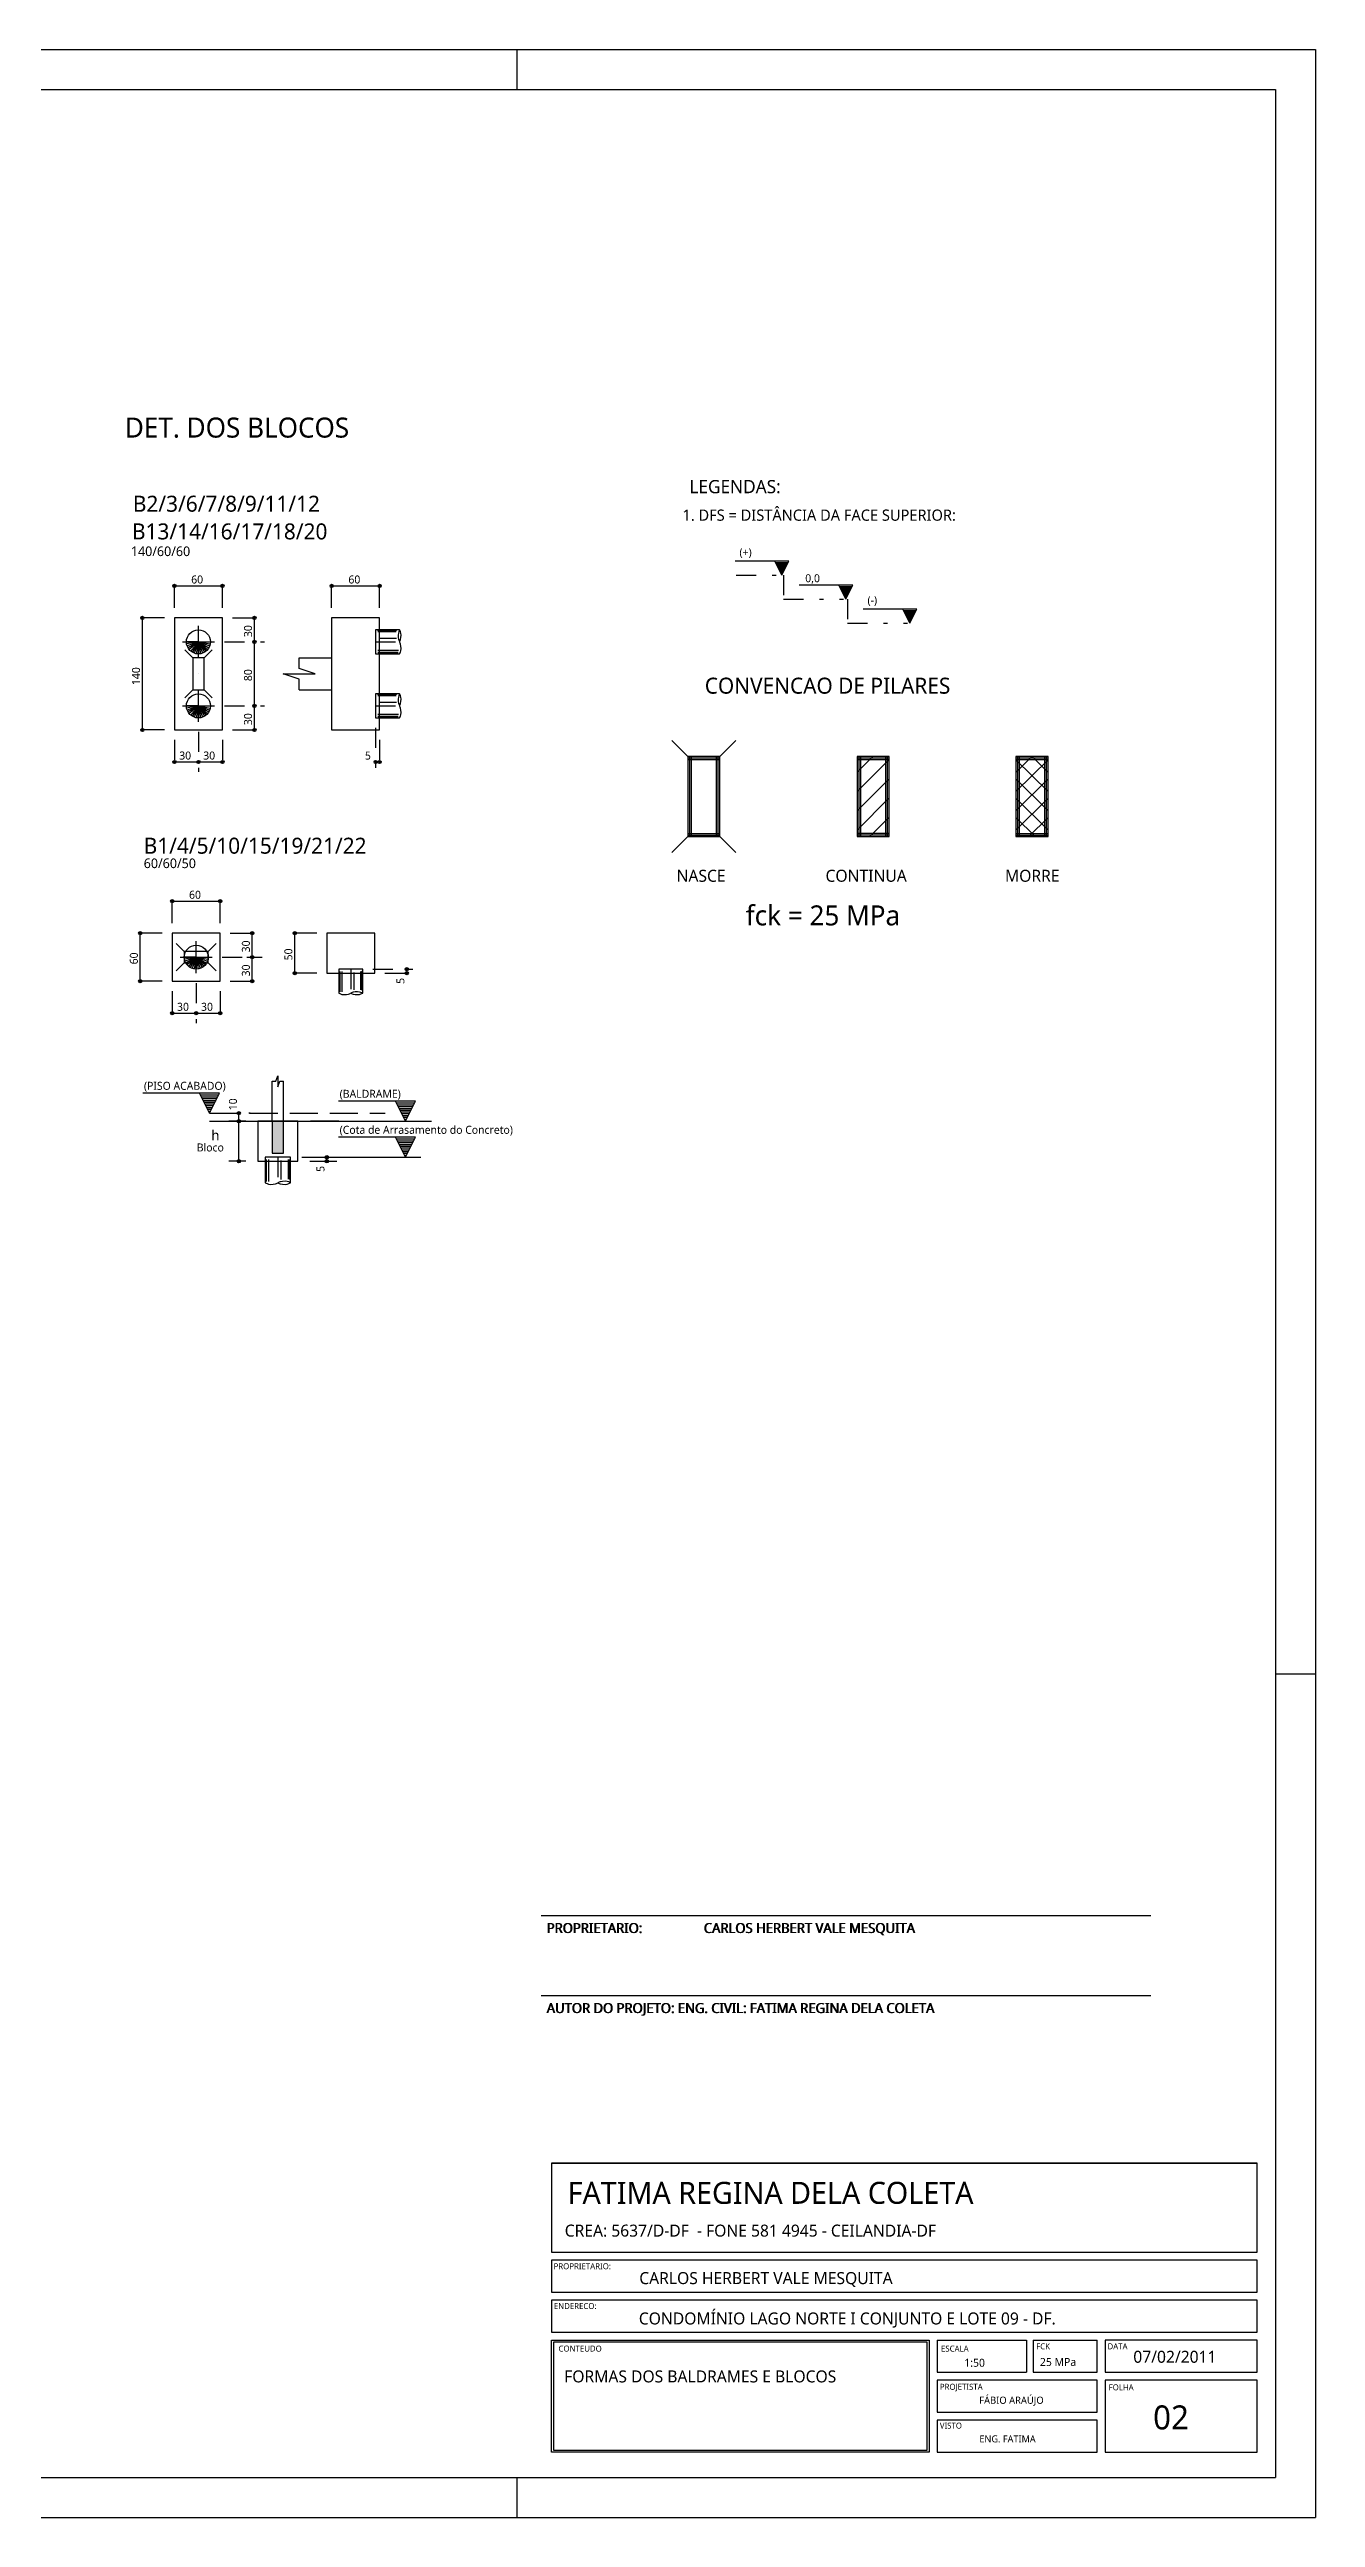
# Model space of a CAD drawing. Extents: x 18.6 to 89.5, y 0 to 61.7.
# Drawn here: x 57.9 to 89.5, y 0 to 61.7 of the extents above; entities that cross this region are included whole.
import ezdxf

# ---------------------------------------------------------------- set-up
doc = ezdxf.new("R2010")
doc.units = 0
doc.header["$MEASUREMENT"] = 0
for name, pattern in [('ESTILO_TQS_0001', [1, 0.7, -0.3]), ('ESTILO_TQS_0003', [1.5, 0.5, -0.4, 0.1, -0.5]), ('ESTILO_TQS_0004', [2, 0.5, -0.4, 0.1, -0.4, 0.1, -0.5])]:
    doc.linetypes.add(name, pattern=pattern)
for name, color, linetype in [('1', 1, 'CONTINUOUS'), ('12', 12, 'CONTINUOUS'), ('2', 2, 'CONTINUOUS'), ('3', 3, 'CONTINUOUS'), ('4', 4, 'CONTINUOUS'), ('5', 5, 'CONTINUOUS'), ('9', 9, 'CONTINUOUS')]:
    doc.layers.add(name, color=color, linetype=linetype)
doc.styles.add('TQS_LUCIDA_SANS_UNICODE', font='L_10646.TTF')

msp = doc.modelspace()

# ---------------------------------------------------------------- linework, layer by layer
at = {"layer": '1', "linetype": 'Continuous'}
for p, q in [((20.088, 61.687), (89.5, 61.687)), ((89.5, 61.687), (89.5, 0)), ((69.537, 61.687), (69.537, 60.687)), ((76.334, 48.896), (74.991, 48.896)), ((76.159, 48.546), (75.984, 48.896)), ((76, 48.865), (76.319, 48.865)), ((76.016, 48.834), (76.303, 48.834)), ((76.031, 48.802), (76.288, 48.802)), ((76.047, 48.771), (76.272, 48.771)), ((76.063, 48.74), (76.256, 48.74)), ((76.159, 48.546), (76.334, 48.896)), ((60.976, 48.278), (62.176, 48.278)), ((64.905, 48.278), (66.105, 48.278)), ((76.078, 48.709), (76.241, 48.709)), ((76.094, 48.677), (76.225, 48.677)), ((76.109, 48.646), (76.21, 48.646)), ((76.125, 48.615), (76.194, 48.615)), ((76.141, 48.584), (76.178, 48.584)), ((77.934, 48.296), (76.591, 48.296)), ((77.759, 47.946), (77.584, 48.296)), ((77.6, 48.265), (77.919, 48.265)), ((77.616, 48.234), (77.903, 48.234)), ((77.631, 48.202), (77.888, 48.202)), ((77.647, 48.171), (77.872, 48.171)), ((77.663, 48.14), (77.856, 48.14)), ((77.759, 47.946), (77.934, 48.296)), ((77.678, 48.109), (77.841, 48.109)), ((77.694, 48.077), (77.825, 48.077)), ((77.709, 48.046), (77.81, 48.046)), ((77.725, 48.015), (77.794, 48.015)), ((77.741, 47.984), (77.778, 47.984)), ((79.534, 47.696), (78.191, 47.696)), ((79.359, 47.346), (79.184, 47.696)), ((79.2, 47.665), (79.519, 47.665)), ((79.216, 47.634), (79.503, 47.634)), ((79.231, 47.602), (79.488, 47.602)), ((79.247, 47.571), (79.472, 47.571)), ((79.263, 47.54), (79.456, 47.54)), ((79.278, 47.509), (79.441, 47.509)), ((79.359, 47.346), (79.534, 47.696)), ((60.176, 44.678), (60.176, 47.478)), ((60.976, 47.478), (60.976, 47.478)), ((60.976, 47.478), (60.976, 47.478)), ((62.176, 47.478), (62.176, 47.478)), ((62.176, 47.478), (62.176, 47.478)), ((62.976, 46.878), (62.976, 47.478)), ((64.905, 47.478), (64.905, 47.478)), ((66.105, 47.478), (66.105, 47.478)), ((79.294, 47.477), (79.425, 47.477)), ((79.309, 47.446), (79.41, 47.446)), ((79.325, 47.415), (79.394, 47.415)), ((79.341, 47.384), (79.378, 47.384)), ((61.436, 46.478), (61.236, 46.678)), ((61.716, 46.478), (61.916, 46.678)), ((61.976, 46.878), (61.976, 46.878)), ((61.976, 46.878), (61.976, 46.878)), ((62.976, 45.278), (62.976, 46.878)), ((61.436, 45.678), (61.236, 45.478)), ((61.576, 46.078), (61.576, 46.078)), ((61.716, 45.678), (61.916, 45.478)), ((61.976, 45.278), (61.976, 45.278)), ((61.976, 45.278), (61.976, 45.278)), ((62.976, 44.678), (62.976, 45.278)), ((60.976, 44.678), (60.976, 44.678)), ((60.976, 44.678), (60.976, 44.678)), ((61.576, 44.878), (61.576, 44.878)), ((61.576, 44.878), (61.576, 44.878)), ((62.176, 44.678), (62.176, 44.678)), ((62.176, 44.678), (62.176, 44.678)), ((66.005, 44.978), (66.005, 44.978)), ((66.105, 44.678), (66.105, 44.678)), ((60.976, 43.878), (61.576, 43.878)), ((61.576, 43.878), (62.176, 43.878)), ((66.105, 43.878), (66.005, 43.878)), ((73.807, 44.011), (73.411, 44.412)), ((74.61, 44.011), (73.807, 44.011)), ((73.807, 44.011), (73.807, 42.014)), ((74.61, 43.97), (73.807, 43.97)), ((74.61, 43.934), (73.807, 43.934)), ((73.848, 44.011), (73.848, 42.014)), ((73.888, 44.011), (73.888, 42.014)), ((74.529, 42.014), (74.529, 44.011)), ((74.569, 42.014), (74.569, 44.011)), ((74.61, 44.011), (75.011, 44.412)), ((74.61, 42.014), (74.61, 44.011)), ((78.842, 44.016), (78.039, 44.016)), ((78.039, 44.016), (78.039, 42.014)), ((78.039, 43.619), (78.436, 44.016)), ((78.842, 43.975), (78.039, 43.975)), ((78.842, 43.939), (78.039, 43.137)), ((78.842, 43.934), (78.039, 43.934)), ((78.08, 44.016), (78.08, 42.014)), ((78.121, 44.016), (78.121, 42.014)), ((78.761, 42.014), (78.761, 44.016)), ((78.801, 42.014), (78.801, 44.016)), ((78.842, 42.014), (78.842, 44.016)), ((82.812, 44.011), (82.009, 44.011)), ((82.009, 44.011), (82.009, 42.014)), ((82.009, 43.614), (82.405, 44.011)), ((82.812, 43.97), (82.009, 43.97)), ((82.812, 43.934), (82.009, 43.934)), ((82.812, 43.934), (82.009, 43.137)), ((82.812, 43.137), (82.009, 43.934)), ((82.05, 44.011), (82.05, 42.014)), ((82.09, 44.011), (82.09, 42.014)), ((82.416, 44.011), (82.812, 43.614)), ((82.731, 42.014), (82.731, 44.011)), ((82.771, 42.014), (82.771, 44.011)), ((82.812, 42.014), (82.812, 44.011)), ((78.039, 42.659), (78.842, 43.457)), ((82.009, 42.654), (82.812, 43.457)), ((82.009, 43.457), (82.812, 42.654)), ((78.842, 42.979), (78.039, 42.177)), ((82.812, 42.974), (82.009, 42.172)), ((82.812, 42.172), (82.009, 42.974)), ((73.807, 42.014), (73.411, 41.613)), ((73.807, 42.09), (74.61, 42.09)), ((73.807, 42.05), (74.61, 42.05)), ((73.807, 42.014), (74.61, 42.014)), ((74.61, 42.014), (75.011, 41.613)), ((78.039, 42.095), (78.842, 42.095)), ((78.039, 42.055), (78.842, 42.055)), ((78.039, 42.014), (78.842, 42.014)), ((78.359, 42.014), (78.842, 42.497)), ((82.009, 42.492), (82.492, 42.014)), ((82.009, 42.09), (82.812, 42.09)), ((82.009, 42.05), (82.812, 42.05)), ((82.009, 42.014), (82.812, 42.014)), ((82.329, 42.014), (82.812, 42.492)), ((60.922, 40.399), (62.122, 40.399)), ((60.122, 38.399), (60.122, 39.599)), ((60.922, 39.599), (60.922, 39.599)), ((60.922, 39.599), (60.922, 39.599)), ((62.122, 39.599), (62.122, 39.599)), ((62.122, 39.599), (62.122, 39.599)), ((62.922, 38.999), (62.922, 39.599)), ((63.984, 38.599), (63.984, 39.599)), ((64.784, 39.599), (64.784, 39.599)), ((61.222, 39.139), (61.022, 39.339)), ((61.522, 38.999), (61.522, 38.999)), ((61.822, 39.139), (62.022, 39.339)), ((61.922, 38.999), (61.922, 38.999)), ((62.534, 38.999), (62.534, 38.999)), ((62.922, 38.399), (62.922, 38.999)), ((60.922, 38.399), (60.922, 38.399)), ((60.922, 38.399), (60.922, 38.399)), ((61.222, 38.859), (61.022, 38.659)), ((61.522, 38.599), (61.522, 38.599)), ((61.522, 38.599), (61.522, 38.599)), ((61.822, 38.859), (62.022, 38.659)), ((62.122, 38.399), (62.122, 38.399)), ((62.122, 38.399), (62.122, 38.399)), ((64.784, 38.599), (64.784, 38.599)), ((65.684, 38.699), (65.684, 38.699)), ((65.984, 38.599), (65.984, 38.599)), ((66.784, 38.699), (66.784, 38.599)), ((60.922, 37.599), (61.522, 37.599)), ((61.522, 37.599), (62.122, 37.599)), ((61.988, 34.9), (62.037, 34.9)), ((62.761, 34.9), (62.337, 34.9)), ((62.587, 34.9), (62.587, 35.1)), ((62.587, 33.9), (62.587, 34.9)), ((62.872, 35.1), (62.837, 35.1)), ((65.085, 34.9), (64.38, 34.9)), ((64.161, 34), (67.133, 34)), ((64.786, 33.9), (64.786, 34)), ((62.761, 33.9), (62.337, 33.9)), ((64.361, 33.9), (65.036, 33.9)), ((88.5, 21.088), (89.5, 21.088)), ((70.142, 15.046), (85.381, 15.046)), ((70.142, 13.045), (85.381, 13.045)), ((69.537, 1), (69.537, 0)), ((18.588, 0), (89.5, 0))]:
    msp.add_line(p, q, dxfattribs=at)
at = {"layer": '1', "linetype": 'ESTILO_TQS_0003'}
for p, q in [((60.976, 47.728), (60.976, 48.528)), ((62.176, 47.728), (62.176, 48.528)), ((64.905, 47.728), (64.905, 48.528)), ((66.105, 47.728), (66.105, 48.528)), ((60.726, 47.478), (59.926, 47.478)), ((62.426, 47.478), (63.226, 47.478)), ((62.226, 46.878), (63.226, 46.878)), ((62.226, 46.878), (63.226, 46.878)), ((66.005, 46.878), (66.727, 46.878)), ((62.226, 45.278), (63.226, 45.278)), ((62.226, 45.278), (63.226, 45.278)), ((66.005, 45.278), (66.727, 45.278)), ((60.726, 44.678), (59.926, 44.678)), ((60.976, 44.428), (60.976, 43.628)), ((61.576, 44.628), (61.576, 43.628)), ((61.576, 44.628), (61.576, 43.628)), ((62.176, 44.428), (62.176, 43.628)), ((62.426, 44.678), (63.226, 44.678)), ((66.005, 44.728), (66.005, 43.628)), ((66.105, 44.428), (66.105, 43.628)), ((60.922, 39.849), (60.922, 40.649)), ((62.122, 39.849), (62.122, 40.649)), ((60.672, 39.599), (59.872, 39.599)), ((62.372, 39.599), (63.172, 39.599)), ((64.534, 39.599), (63.734, 39.599)), ((62.172, 38.999), (63.172, 38.999)), ((62.784, 38.999), (63.172, 38.999)), ((60.672, 38.399), (59.872, 38.399)), ((61.522, 38.349), (61.522, 37.349)), ((61.522, 38.349), (61.522, 37.349)), ((62.372, 38.399), (63.172, 38.399)), ((64.534, 38.599), (63.734, 38.599)), ((65.384, 38.699), (65.384, 37.976)), ((65.934, 38.699), (67.034, 38.699)), ((66.234, 38.599), (67.034, 38.599)), ((60.922, 38.149), (60.922, 37.349)), ((62.122, 38.149), (62.122, 37.349)), ((63.561, 34), (63.561, 33.229))]:
    msp.add_line(p, q, dxfattribs=at)
at = {"layer": '1', "linetype": 'Continuous'}
for centre, radius in [((60.976, 48.278), 0.04), ((60.976, 48.278), 0.02), ((62.176, 48.278), 0.04), ((62.176, 48.278), 0.02), ((64.905, 48.278), 0.04), ((64.905, 48.278), 0.02), ((66.105, 48.278), 0.04), ((66.105, 48.278), 0.02), ((60.176, 47.478), 0.04), ((62.976, 47.478), 0.04), ((60.176, 47.478), 0.02), ((62.976, 46.878), 0.04), ((62.976, 46.878), 0.04), ((62.976, 47.478), 0.02), ((62.976, 46.878), 0.02), ((62.976, 46.878), 0.02), ((62.976, 45.278), 0.04), ((62.976, 45.278), 0.04), ((62.976, 45.278), 0.02), ((62.976, 45.278), 0.02), ((60.176, 44.678), 0.04), ((60.176, 44.678), 0.02), ((62.976, 44.678), 0.04), ((62.976, 44.678), 0.02), ((60.976, 43.878), 0.04), ((60.976, 43.878), 0.02), ((61.576, 43.878), 0.04), ((61.576, 43.878), 0.04), ((61.576, 43.878), 0.02), ((61.576, 43.878), 0.02), ((62.176, 43.878), 0.04), ((62.176, 43.878), 0.02), ((66.005, 43.878), 0.04), ((66.005, 43.878), 0.02), ((66.105, 43.878), 0.04), ((66.105, 43.878), 0.02), ((60.922, 40.399), 0.04), ((60.922, 40.399), 0.02), ((62.122, 40.399), 0.04), ((62.122, 40.399), 0.02), ((60.122, 39.599), 0.04), ((60.122, 39.599), 0.02), ((62.922, 39.599), 0.04), ((62.922, 39.599), 0.02), ((63.984, 39.599), 0.04), ((63.984, 39.599), 0.02), ((62.922, 38.999), 0.04), ((62.922, 38.999), 0.04), ((62.922, 38.999), 0.02), ((62.922, 38.999), 0.02), ((60.122, 38.399), 0.04), ((60.122, 38.399), 0.02), ((62.922, 38.399), 0.04), ((62.922, 38.399), 0.02), ((63.984, 38.599), 0.04), ((63.984, 38.599), 0.02), ((66.784, 38.699), 0.04), ((66.784, 38.599), 0.04), ((66.784, 38.699), 0.02), ((66.784, 38.599), 0.02), ((60.922, 37.599), 0.04), ((61.522, 37.599), 0.04), ((61.522, 37.599), 0.04), ((62.122, 37.599), 0.04), ((60.922, 37.599), 0.02), ((61.522, 37.599), 0.02), ((61.522, 37.599), 0.02), ((62.122, 37.599), 0.02), ((62.587, 34.9), 0.0416), ((62.587, 35.1), 0.04), ((62.587, 34.9), 0.04), ((62.587, 34.9), 0.04), ((62.587, 34.9), 0.0208), ((62.587, 35.1), 0.02), ((62.587, 34.9), 0.02), ((62.587, 34.9), 0.02), ((62.587, 33.9), 0.0416), ((64.786, 34), 0.0416), ((64.786, 34), 0.0416), ((64.786, 33.9), 0.0416), ((64.786, 34), 0.0208), ((64.786, 34), 0.0208), ((62.587, 33.9), 0.0208), ((64.786, 33.9), 0.0208)]:
    msp.add_circle(centre, radius, dxfattribs=at)
at = {"layer": '12', "linetype": 'Continuous'}
for p, q in [((21.088, 60.687), (88.5, 60.687)), ((88.5, 60.687), (88.5, 1)), ((21.088, 1), (88.5, 1))]:
    msp.add_line(p, q, dxfattribs=at)
at = {"layer": '2', "linetype": 'ESTILO_TQS_0004'}
for p, q in [((75.013, 48.546), (76.199, 48.546)), ((76.199, 48.546), (76.199, 47.946)), ((76.199, 47.946), (77.799, 47.946)), ((77.799, 47.946), (77.799, 47.346)), ((77.799, 47.346), (79.399, 47.346))]:
    msp.add_line(p, q, dxfattribs=at)
at = {"layer": '2', "linetype": 'Continuous'}
for p, q in [((61.576, 46.478), (61.576, 47.278)), ((66.605, 47.178), (66.005, 47.178)), ((66.005, 47.178), (66.005, 46.578)), ((66.539, 47.172), (66.043, 47.172)), ((66.527, 47.16), (66.057, 47.16)), ((66.518, 47.128), (66.06, 47.128)), ((66.524, 46.96), (66.083, 46.96)), ((61.176, 46.878), (61.976, 46.878)), ((61.576, 46.878), (61.276, 46.878)), ((61.576, 46.878), (61.281, 46.826)), ((61.576, 46.878), (61.294, 46.776)), ((61.576, 46.878), (61.317, 46.728)), ((61.576, 46.878), (61.347, 46.685)), ((61.576, 46.878), (61.384, 46.648)), ((61.576, 46.878), (61.426, 46.618)), ((61.576, 46.878), (61.474, 46.596)), ((61.576, 46.878), (61.524, 46.583)), ((61.576, 46.878), (61.576, 46.578)), ((61.576, 46.878), (61.628, 46.583)), ((61.576, 46.878), (61.679, 46.596)), ((61.576, 46.878), (61.726, 46.618)), ((61.576, 46.878), (61.769, 46.648)), ((61.576, 46.878), (61.806, 46.685)), ((61.576, 46.878), (61.836, 46.728)), ((61.576, 46.878), (61.858, 46.776)), ((61.576, 46.878), (61.872, 46.826)), ((61.576, 46.878), (61.876, 46.878)), ((64.098, 46.478), (64.905, 46.478)), ((66.005, 46.578), (66.605, 46.578)), ((66.571, 46.612), (66.06, 46.612)), ((66.574, 46.665), (66.062, 46.665)), ((66.568, 46.592), (66.065, 46.592)), ((61.576, 44.878), (61.576, 45.678)), ((64.098, 45.678), (64.905, 45.678)), ((61.176, 45.278), (61.976, 45.278)), ((61.576, 45.278), (61.276, 45.278)), ((61.576, 45.278), (61.281, 45.226)), ((61.576, 45.278), (61.294, 45.176)), ((61.576, 45.278), (61.317, 45.128)), ((61.576, 45.278), (61.347, 45.085)), ((61.576, 45.278), (61.384, 45.048)), ((61.576, 45.278), (61.426, 45.018)), ((61.576, 45.278), (61.474, 44.996)), ((61.576, 45.278), (61.524, 44.983)), ((61.576, 45.278), (61.576, 44.978)), ((61.576, 45.278), (61.628, 44.983)), ((61.576, 45.278), (61.679, 44.996)), ((61.576, 45.278), (61.726, 45.018)), ((61.576, 45.278), (61.769, 45.048)), ((61.576, 45.278), (61.806, 45.085)), ((61.576, 45.278), (61.836, 45.128)), ((61.576, 45.278), (61.858, 45.176)), ((61.576, 45.278), (61.872, 45.226)), ((61.576, 45.278), (61.876, 45.278)), ((66.605, 45.578), (66.005, 45.578)), ((66.005, 45.578), (66.005, 44.978)), ((66.539, 45.572), (66.043, 45.572)), ((66.527, 45.56), (66.057, 45.56)), ((66.518, 45.528), (66.06, 45.528)), ((66.574, 45.065), (66.062, 45.065)), ((66.524, 45.36), (66.083, 45.36)), ((66.005, 44.978), (66.605, 44.978)), ((66.571, 45.012), (66.06, 45.012)), ((66.568, 44.992), (66.065, 44.992)), ((61.122, 38.999), (61.922, 38.999)), ((61.522, 38.999), (61.222, 38.999)), ((61.522, 38.999), (61.226, 38.947)), ((61.522, 38.999), (61.24, 38.896)), ((61.522, 38.999), (61.262, 38.849)), ((61.522, 38.999), (61.292, 38.806)), ((61.522, 38.999), (61.329, 38.769)), ((61.522, 38.999), (61.372, 38.739)), ((61.522, 38.999), (61.419, 38.717)), ((61.522, 38.999), (61.47, 38.703)), ((61.522, 38.599), (61.522, 39.399)), ((61.522, 38.999), (61.522, 38.699)), ((61.522, 38.999), (61.574, 38.703)), ((61.522, 38.999), (61.624, 38.717)), ((61.522, 38.999), (61.672, 38.739)), ((61.522, 38.999), (61.715, 38.769)), ((61.522, 38.999), (61.752, 38.806)), ((61.522, 38.999), (61.782, 38.849)), ((61.522, 38.999), (61.804, 38.896)), ((61.522, 38.999), (61.817, 38.947)), ((61.522, 38.999), (61.822, 38.999)), ((65.684, 38.699), (65.084, 38.699)), ((65.084, 38.699), (65.084, 38.099)), ((65.098, 38.136), (65.098, 38.639)), ((65.118, 38.133), (65.118, 38.643)), ((65.17, 38.13), (65.17, 38.642)), ((65.466, 38.179), (65.466, 38.62)), ((65.633, 38.185), (65.633, 38.643)), ((65.666, 38.177), (65.666, 38.646)), ((65.678, 38.165), (65.678, 38.66)), ((65.684, 38.099), (65.684, 38.699)), ((63.421, 34.9), (63.421, 35.896)), ((63.701, 34.9), (63.701, 35.896)), ((63.881, 34), (63.241, 34)), ((63.241, 34), (63.241, 33.36)), ((63.256, 33.399), (63.256, 33.936)), ((63.278, 33.396), (63.278, 33.941)), ((63.334, 33.393), (63.334, 33.939)), ((63.827, 33.452), (63.827, 33.941)), ((63.862, 33.443), (63.862, 33.944)), ((63.875, 33.43), (63.875, 33.959)), ((63.881, 33.36), (63.881, 34)), ((63.648, 33.446), (63.648, 33.916)), ((70.398, 8.857), (88.042, 8.857)), ((80.041, 4.438), (82.276, 4.438)), ((80.041, 4.438), (80.041, 3.638)), ((82.276, 4.438), (82.276, 3.638)), ((82.441, 4.438), (84.041, 4.438)), ((82.441, 4.438), (82.441, 3.638)), ((84.041, 3.638), (84.041, 4.438)), ((80.041, 3.638), (82.276, 3.638)), ((82.441, 3.638), (84.041, 3.638))]:
    msp.add_line(p, q, dxfattribs=at)
for points in [[(62.176, 44.678), (62.176, 47.478), (60.976, 47.478), (60.976, 44.678), (62.176, 44.678)], [(66.105, 44.678), (66.105, 47.478), (64.905, 47.478), (64.905, 44.678), (66.105, 44.678)], [(66.605, 47.178), (66.594, 47.155), (66.585, 47.132), (66.576, 47.1), (66.569, 47.046), (66.571, 46.988), (66.581, 46.936), (66.59, 46.912), (66.605, 46.878)], [(66.605, 46.878), (66.62, 46.912), (66.628, 46.936), (66.639, 46.988), (66.641, 47.046), (66.633, 47.1), (66.625, 47.132), (66.616, 47.155), (66.605, 47.178)], [(64.098, 45.678), (64.098, 45.945), (63.698, 46.078), (64.498, 46.078), (64.098, 46.212), (64.098, 46.478)], [(66.605, 46.578), (66.616, 46.602), (66.625, 46.625), (66.633, 46.657), (66.641, 46.71), (66.639, 46.769), (66.628, 46.82), (66.62, 46.845), (66.605, 46.878)], [(66.605, 45.578), (66.594, 45.555), (66.585, 45.532), (66.576, 45.5), (66.569, 45.446), (66.571, 45.388), (66.581, 45.336), (66.59, 45.312), (66.605, 45.278)], [(66.605, 45.278), (66.62, 45.312), (66.628, 45.336), (66.639, 45.388), (66.641, 45.446), (66.633, 45.5), (66.625, 45.532), (66.616, 45.555), (66.605, 45.578)], [(66.605, 44.978), (66.616, 45.002), (66.625, 45.025), (66.633, 45.057), (66.641, 45.11), (66.639, 45.169), (66.628, 45.22), (66.62, 45.245), (66.605, 45.278)], [(60.922, 38.399), (62.122, 38.399), (62.122, 39.599), (60.922, 39.599), (60.922, 38.399)], [(64.784, 38.599), (65.984, 38.599), (65.984, 39.599), (64.784, 39.599), (64.784, 38.599)], [(65.084, 38.099), (65.107, 38.088), (65.13, 38.079), (65.162, 38.07), (65.216, 38.063), (65.274, 38.065), (65.326, 38.075), (65.351, 38.084), (65.384, 38.099)], [(65.684, 38.099), (65.66, 38.11), (65.638, 38.118), (65.606, 38.127), (65.552, 38.135), (65.493, 38.133), (65.442, 38.122), (65.417, 38.114), (65.384, 38.099)], [(65.384, 38.099), (65.417, 38.084), (65.442, 38.075), (65.493, 38.065), (65.552, 38.063), (65.606, 38.07), (65.638, 38.079), (65.66, 38.088), (65.684, 38.099)], [(63.421, 35.896), (63.515, 35.896), (63.561, 36.036), (63.561, 35.756), (63.608, 35.896), (63.701, 35.896)], [(63.061, 33.9), (64.061, 33.9), (64.061, 34.9), (63.061, 34.9), (63.061, 33.9)], [(63.241, 33.36), (63.266, 33.348), (63.291, 33.339), (63.325, 33.329), (63.382, 33.321), (63.445, 33.323), (63.499, 33.335), (63.526, 33.344), (63.561, 33.36)], [(63.881, 33.36), (63.856, 33.372), (63.832, 33.381), (63.798, 33.39), (63.741, 33.398), (63.678, 33.396), (63.623, 33.385), (63.597, 33.376), (63.561, 33.36)], [(63.561, 33.36), (63.597, 33.344), (63.623, 33.335), (63.678, 33.323), (63.741, 33.321), (63.798, 33.329), (63.832, 33.339), (63.856, 33.348), (63.881, 33.36)], [(70.398, 6.631), (88.042, 6.631), (88.042, 8.857), (70.398, 8.857), (70.398, 6.631)], [(70.398, 5.631), (88.042, 5.631), (88.042, 6.431), (70.398, 6.431), (70.398, 5.631)], [(70.398, 4.638), (88.042, 4.638), (88.042, 5.438), (70.398, 5.438), (70.398, 4.638)], [(84.241, 3.638), (88.042, 3.638), (88.042, 4.438), (84.241, 4.438), (84.241, 3.638)], [(80.041, 2.638), (84.041, 2.638), (84.041, 3.438), (80.041, 3.438), (80.041, 2.638)], [(84.241, 1.638), (88.042, 1.638), (88.042, 3.438), (84.241, 3.438), (84.241, 1.638)], [(80.041, 1.638), (84.041, 1.638), (84.041, 2.438), (80.041, 2.438), (80.041, 1.638)]]:
    msp.add_lwpolyline(points, dxfattribs=at)
for centre in [(61.576, 46.878), (61.576, 45.278), (61.522, 38.999)]:
    msp.add_circle(centre, 0.3, dxfattribs=at)
at = {"layer": '3', "linetype": 'Continuous'}
for p, q in [((62.107, 35.6), (60.187, 35.6)), ((61.857, 35.1), (61.607, 35.6)), ((61.629, 35.555), (62.085, 35.555)), ((61.651, 35.511), (62.062, 35.511)), ((61.674, 35.466), (62.04, 35.466)), ((61.696, 35.421), (62.018, 35.421)), ((61.718, 35.377), (61.995, 35.377)), ((61.741, 35.332), (61.973, 35.332)), ((61.763, 35.288), (61.951, 35.288)), ((61.785, 35.243), (61.928, 35.243)), ((61.807, 35.198), (61.906, 35.198)), ((61.857, 35.1), (62.107, 35.6)), ((66.998, 35.4), (65.078, 35.4)), ((66.748, 34.9), (66.498, 35.4)), ((66.52, 35.355), (66.976, 35.355)), ((66.542, 35.311), (66.953, 35.311)), ((66.565, 35.266), (66.931, 35.266)), ((66.587, 35.221), (66.909, 35.221)), ((66.609, 35.177), (66.886, 35.177)), ((66.748, 34.9), (66.998, 35.4)), ((61.83, 35.154), (61.884, 35.154)), ((61.857, 34.9), (67.399, 34.9)), ((66.632, 35.132), (66.864, 35.132)), ((66.654, 35.088), (66.842, 35.088)), ((66.676, 35.043), (66.82, 35.043)), ((66.699, 34.998), (66.797, 34.998)), ((66.721, 34.954), (66.775, 34.954)), ((66.998, 34.5), (65.078, 34.5)), ((66.748, 34), (66.498, 34.5)), ((66.52, 34.455), (66.976, 34.455)), ((66.542, 34.411), (66.953, 34.411)), ((66.565, 34.366), (66.931, 34.366)), ((66.587, 34.321), (66.909, 34.321)), ((66.609, 34.277), (66.886, 34.277)), ((66.632, 34.232), (66.864, 34.232)), ((66.654, 34.188), (66.842, 34.188)), ((66.676, 34.143), (66.82, 34.143)), ((66.699, 34.098), (66.797, 34.098)), ((66.721, 34.054), (66.775, 34.054)), ((66.748, 34), (66.998, 34.5))]:
    msp.add_line(p, q, dxfattribs=at)
at = {"layer": '3', "linetype": 'ESTILO_TQS_0001'}
msp.add_line((61.857, 35.1), (66.246, 35.1), dxfattribs=at)
at = {"layer": '3', "linetype": 'Continuous'}
msp.add_lwpolyline([(63.421, 34.1), (63.701, 34.1), (63.701, 34.9), (63.421, 34.9), (63.421, 34.1)], dxfattribs=at)
at = {"layer": '4', "linetype": 'Continuous'}
for points in [[(70.398, 4.438), (79.842, 4.438), (79.842, 1.638), (70.398, 1.638), (70.398, 4.438)], [(70.448, 1.688), (79.791, 1.688), (79.791, 4.388), (70.448, 4.388), (70.448, 1.688)]]:
    msp.add_lwpolyline(points, dxfattribs=at)
at = {"layer": '5', "linetype": 'Continuous'}
for points in [[(61.436, 45.678), (61.716, 45.678), (61.716, 46.478), (61.436, 46.478), (61.436, 45.678)], [(61.222, 38.859), (61.822, 38.859), (61.822, 39.139), (61.222, 39.139), (61.222, 38.859)]]:
    msp.add_lwpolyline(points, dxfattribs=at)
at = {"layer": '9', "linetype": 'Continuous'}
msp.add_lwpolyline([(63.421, 34.1), (63.701, 34.1), (63.701, 34.9), (63.421, 34.9), (63.421, 34.1)], dxfattribs=at)
at = {"layer": '9', "color": 25, "linetype": 'Continuous'}
for points in [[(63.421, 34.1), (63.701, 34.1), (63.701, 34.9)], [(63.421, 34.1), (63.701, 34.9), (63.421, 34.9)]]:
    msp.add_solid(points, dxfattribs=at)

# ---------------------------------------------------------------- texts
at = {"layer": '1', "linetype": 'Continuous', "style": 'TQS_LUCIDA_SANS_UNICODE'}
for s, height, p in [('(+)', 0.2, (75.099, 49.02)), ('60', 0.2, (61.396, 48.338)), ('60', 0.2, (65.325, 48.338)), ('0,0', 0.2, (76.743, 48.369)), ('(-)', 0.2, (78.299, 47.82)), ('CONVENCAO DE PILARES', 0.4, (74.232, 45.584)), ('30', 0.2, (61.096, 43.938)), ('30', 0.2, (61.696, 43.938)), ('5', 0.2, (65.738, 43.938)), ('NASCE', 0.3, (73.527, 40.883)), ('CONTINUA', 0.3, (77.25, 40.883)), ('MORRE', 0.3, (81.736, 40.883)), ('60', 0.2, (61.342, 40.459)), ('30', 0.2, (61.042, 37.659)), ('30', 0.2, (61.642, 37.659)), ('(PISO ACABADO)', 0.2, (60.215, 35.684)), ('(BALDRAME)', 0.2, (65.106, 35.484)), ('h', 0.25, (61.9, 34.423)), ('Bloco', 0.2, (61.535, 34.143)), ('CARLOS HERBERT VALE MESQUITA', 0.3, (72.595, 5.836)), ('CONDOMÍNIO LAGO NORTE I CONJUNTO E LOTE 09 - DF.', 0.3, (72.584, 4.827)), ('1:50', 0.2, (80.718, 3.771)), ('25 MPa', 0.2, (82.609, 3.79)), ('07/02/2011', 0.3, (84.943, 3.87))]:
    msp.add_text(s, height=height, dxfattribs=at).set_placement(p)
for s, p in [('30', (62.916, 46.998)), ('140', (60.116, 45.798)), ('80', (62.916, 45.898)), ('30', (62.916, 44.798)), ('60', (60.062, 38.819)), ('30', (62.862, 39.119)), ('50', (63.924, 38.919)), ('30', (62.862, 38.519)), ('5', (66.724, 38.332)), ('10', (62.539, 35.173)), ('5', (64.726, 33.633))]:
    msp.add_text(s, height=0.2, rotation=90, dxfattribs=at).set_placement(p)
at = {"layer": '2', "linetype": 'Continuous', "style": 'TQS_LUCIDA_SANS_UNICODE'}
for s, height, p in [('CREA: 5637/D-DF  - FONE 581 4945 - CEILANDIA-DF', 0.3, (70.732, 7.023)), ('PROPRIETARIO:', 0.15, (70.453, 6.208)), ('ENDERECO:', 0.15, (70.46, 5.213)), ('FCK', 0.15, (82.514, 4.206)), ('DATA', 0.15, (84.298, 4.206)), ('CONTEUDO', 0.15, (70.577, 4.15)), ('ESCALA', 0.15, (80.136, 4.15)), ('PROJETISTA', 0.15, (80.108, 3.195)), ('FOLHA ', 0.15, (84.326, 3.181)), ('FÁBIO ARAÚJO', 0.18, (81.091, 2.845)), ('VISTO', 0.15, (80.108, 2.225)), ('ENG. FATIMA', 0.175, (81.096, 1.88))]:
    msp.add_text(s, height=height, dxfattribs=at).set_placement(p)
at = {"layer": '3', "linetype": 'Continuous', "style": 'TQS_LUCIDA_SANS_UNICODE'}
for s, height, p in [('LEGENDAS:', 0.33, (73.848, 50.594)), ('1. DFS = DISTÂNCIA DA FACE SUPERIOR:', 0.28, (73.674, 49.906)), ('140/60/60', 0.24, (59.887, 49.023)), ('60/60/50', 0.24, (60.209, 41.225)), ('fck = 25 MPa', 0.5, (75.255, 39.793)), ('(Cota de Arrasamento do Concreto)', 0.2, (65.106, 34.584)), ('PROPRIETARIO:', 0.25, (70.273, 14.61)), ('PROPRIETARIO:', 0.25, (70.293, 14.61)), ('CARLOS HERBERT VALE MESQUITA', 0.25, (74.2, 14.61)), ('CARLOS HERBERT VALE MESQUITA', 0.25, (74.22, 14.61)), ('AUTOR DO PROJETO: ENG. CIVIL: FATIMA REGINA DELA COLETA', 0.25, (70.273, 12.61)), ('AUTOR DO PROJETO: ENG. CIVIL: FATIMA REGINA DELA COLETA', 0.25, (70.293, 12.61))]:
    msp.add_text(s, height=height, dxfattribs=at).set_placement(p)
at = {"layer": '4', "linetype": 'Continuous', "style": 'TQS_LUCIDA_SANS_UNICODE'}
for s, height, p in [('FATIMA REGINA DELA COLETA', 0.55, (70.804, 7.842)), ('FORMAS DOS BALDRAMES E BLOCOS', 0.3, (70.718, 3.379)), ('02', 0.6, (85.438, 2.205))]:
    msp.add_text(s, height=height, dxfattribs=at).set_placement(p)
at = {"layer": '5', "linetype": 'Continuous', "style": 'TQS_LUCIDA_SANS_UNICODE'}
for s, height, p in [('DET. DOS BLOCOS', 0.5, (59.738, 51.984)), ('B2/3/6/7/8/9/11/12', 0.4, (59.938, 50.132)), ('B13/14/16/17/18/20', 0.4, (59.916, 49.44)), ('B1/4/5/10/15/19/21/22', 0.4, (60.209, 41.585))]:
    msp.add_text(s, height=height, dxfattribs=at).set_placement(p)

doc.saveas('drawing.dxf')
